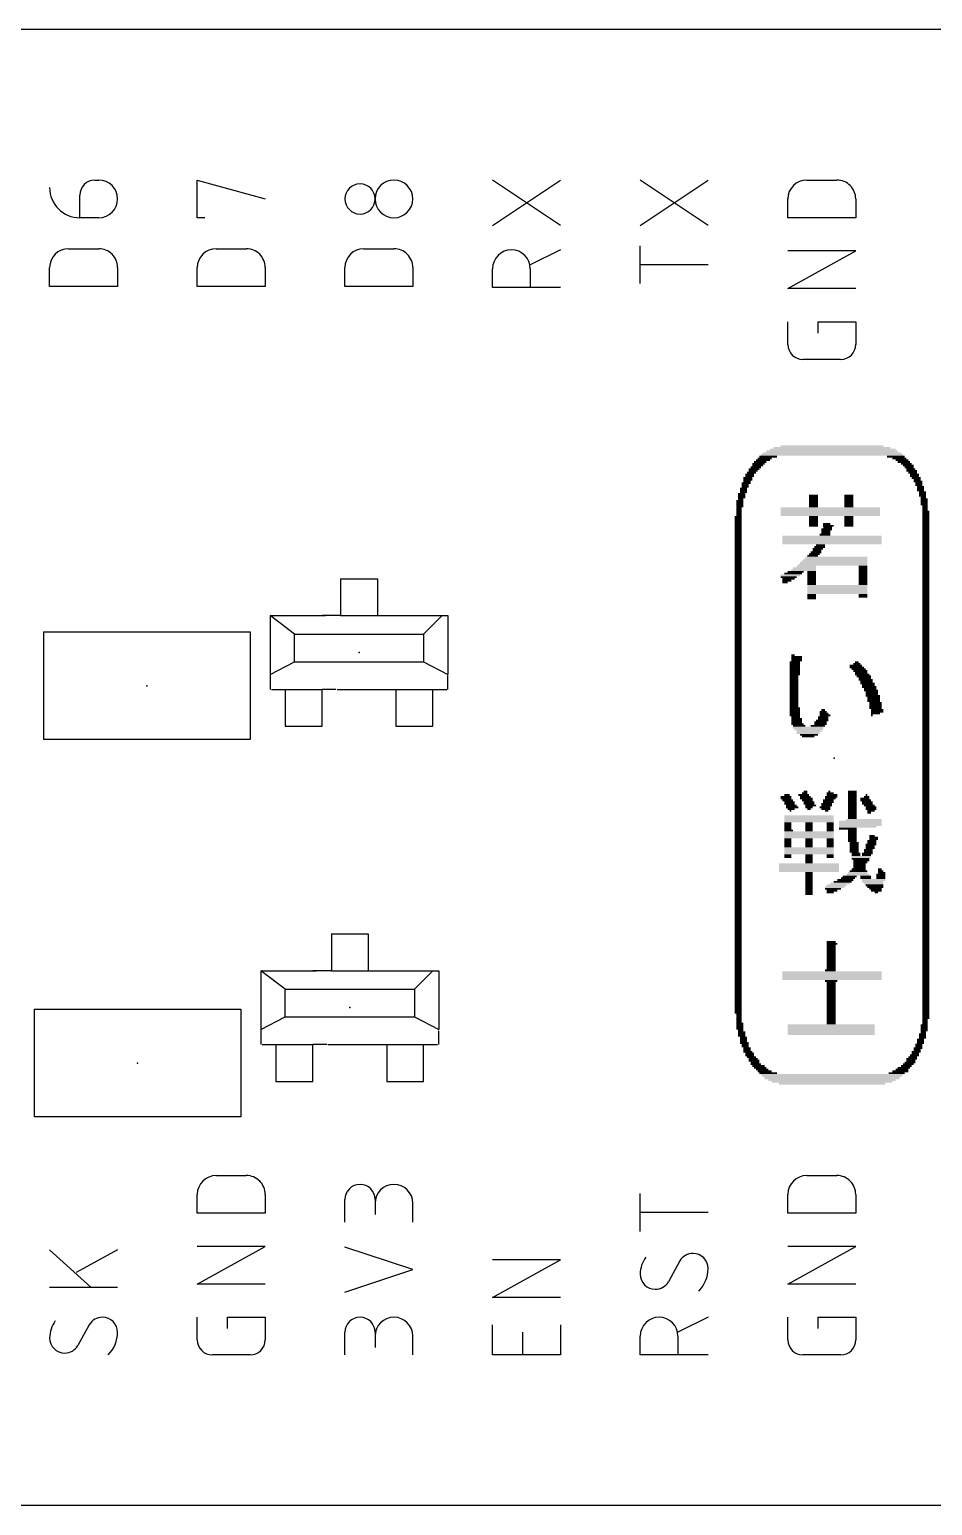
# Model space of a CAD drawing. Extents: x -8.3 to 60.9, y -11.6 to 73.3.
# Drawn here: x 21.87 to 37.41, y 19.53 to 44.93 of the extents above; entities that cross this region are included whole.
import ezdxf

# ---------------------------------------------------------------- set-up
doc = ezdxf.new("R2010")
doc.units = 0
for name, color, linetype in [('21', 253, 'CONTINUOUS'), ('23', 7, 'CONTINUOUS'), ('51', 253, 'CONTINUOUS')]:
    doc.layers.add(name, color=color, linetype=linetype)

# ---------------------------------------------------------------- blocks, each defined once
blk = doc.blocks.new('RECT')
blk.add_solid([(-0.5, -0.5), (0.5, -0.5), (-0.5, 0.5), (0.5, 0.5)])

msp = doc.modelspace()

# ---------------------------------------------------------------- linework, layer by layer
at = {"layer": '21'}
for p, q in [((44.5, 44.9263), (-3.7, 44.9263)), ((22.9997, 42.3355), (23.0646, 42.3355)), ((24.7608, 41.6863), (24.7608, 42.3355)), ((24.7608, 42.3355), (25.9292, 42.0109)), ((31.0092, 41.5565), (29.8408, 42.3355)), ((29.8408, 41.5565), (31.0092, 42.3355)), ((33.5492, 41.5565), (32.3808, 42.3355)), ((32.3808, 41.5565), (33.5492, 42.3355)), ((35.2454, 42.3355), (35.7646, 42.3355)), ((22.7401, 41.6863), (22.7401, 42.0758)), ((34.9208, 41.6863), (34.9208, 42.0109)), ((36.0892, 42.0109), (36.0892, 41.6863)), ((23.0646, 41.6863), (22.7401, 41.6863)), ((24.8906, 41.6863), (24.7608, 41.6863)), ((36.0892, 41.6863), (34.9208, 41.6863)), ((22.5454, 41.1544), (23.0646, 41.1544)), ((25.0854, 41.1544), (25.6046, 41.1544)), ((27.6254, 41.1544), (28.1446, 41.1544)), ((32.3808, 40.5546), (32.3808, 41.2037)), ((31.0092, 41.1349), (30.4899, 40.8753)), ((34.9208, 40.4671), (36.0892, 41.1163)), ((36.0892, 41.1163), (34.9208, 41.1163)), ((22.2208, 40.5052), (22.2208, 40.8298)), ((23.3892, 40.8298), (23.3892, 40.5052)), ((24.7608, 40.5052), (24.7608, 40.8298)), ((25.9292, 40.8298), (25.9292, 40.5052)), ((27.3008, 40.5052), (27.3008, 40.8298)), ((28.4692, 40.8298), (28.4692, 40.5052)), ((29.8408, 40.4858), (29.8408, 40.8103)), ((30.4899, 40.8103), (30.4899, 40.4858)), ((33.5492, 40.8792), (32.3808, 40.8792)), ((23.3892, 40.5052), (22.2208, 40.5052)), ((25.9292, 40.5052), (24.7608, 40.5052)), ((28.4692, 40.5052), (27.3008, 40.5052)), ((31.0092, 40.4858), (29.8408, 40.4858)), ((36.0892, 40.4671), (34.9208, 40.4671)), ((34.9208, 39.5076), (34.9208, 39.8971)), ((35.4401, 39.7023), (35.4401, 39.8971)), ((35.4401, 39.8971), (36.0892, 39.8971)), ((36.0892, 39.8971), (36.0892, 39.5076)), ((35.8296, 39.2479), (35.1804, 39.2479)), ((26.4325, 34.5225), (26.015, 34.84)), ((26.015, 34.84), (26.9675, 34.84)), ((26.015, 34.84), (26.015, 33.57)), ((28.1201, 34.84), (28.9725, 34.84)), ((28.6551, 34.5226), (28.9725, 34.84)), ((28.9725, 34.84), (29.0725, 34.8401)), ((29.0725, 34.8401), (29.0725, 33.8288)), ((22.1145, 34.5596), (25.6705, 34.5596)), ((22.1145, 34.5596), (22.1145, 32.7054)), ((25.6705, 34.5596), (25.6705, 32.7054)), ((26.4325, 34.0463), (26.4325, 34.5225)), ((26.4325, 34.5225), (28.0201, 34.5225)), ((28.0201, 34.5225), (28.6551, 34.5226)), ((28.6551, 34.5226), (28.6551, 34.0462)), ((26.0151, 33.8288), (26.4325, 34.0463)), ((26.4325, 34.0463), (28.6552, 34.0463)), ((28.6552, 34.0463), (29.0725, 33.8288)), ((29.0725, 33.57), (29.0725, 33.8081)), ((27.1676, 33.57), (27.92, 33.57)), ((25.6705, 32.7054), (22.1145, 32.7054)), ((26.2737, 28.4113), (25.8562, 28.7288)), ((25.8562, 28.7288), (26.8087, 28.7288)), ((25.8562, 28.7288), (25.8562, 27.4588)), ((27.9613, 28.7288), (28.8137, 28.7288)), ((28.4963, 28.4114), (28.8137, 28.7288)), ((28.8137, 28.7288), (28.9138, 28.7289)), ((28.9138, 28.7289), (28.9138, 27.7176)), ((26.2737, 27.9351), (26.2737, 28.4113)), ((26.2737, 28.4113), (27.8613, 28.4113)), ((27.8613, 28.4113), (28.4963, 28.4114)), ((28.4963, 28.4114), (28.4963, 27.935)), ((21.9558, 28.0671), (25.5118, 28.0671)), ((21.9558, 28.0671), (21.9558, 26.2129)), ((25.5118, 28.0671), (25.5118, 26.2129)), ((25.8563, 27.7176), (26.2737, 27.9351)), ((26.2737, 27.9351), (28.4964, 27.9351)), ((28.4964, 27.9351), (28.9138, 27.7176)), ((28.9138, 27.4588), (28.9138, 27.6968)), ((27.0088, 27.4588), (27.7612, 27.4588)), ((25.5118, 26.2129), (21.9558, 26.2129)), ((25.0854, 25.2046), (25.6046, 25.2046)), ((35.2454, 25.2046), (35.7646, 25.2046)), ((32.3808, 24.2433), (32.3808, 24.8924)), ((24.7608, 24.5554), (24.7608, 24.88)), ((25.9292, 24.88), (25.9292, 24.5554)), ((27.3008, 24.403), (27.3008, 24.7925)), ((27.8201, 24.7925), (27.8201, 24.5329)), ((28.4692, 24.403), (28.4692, 24.7276)), ((34.9208, 24.5554), (34.9208, 24.88)), ((36.0892, 24.88), (36.0892, 24.5554)), ((25.9292, 24.5554), (24.7608, 24.5554)), ((33.5492, 24.5678), (32.3808, 24.5678)), ((36.0892, 24.5554), (34.9208, 24.5554)), ((22.2208, 23.9261), (22.9348, 23.277)), ((23.3892, 23.9261), (22.6752, 23.5366)), ((24.7608, 23.3362), (25.9292, 23.9854)), ((25.9292, 23.9854), (24.7608, 23.9854)), ((28.4692, 23.5846), (27.3008, 23.9741)), ((34.9208, 23.3362), (36.0892, 23.9854)), ((36.0892, 23.9854), (34.9208, 23.9854)), ((29.8408, 23.1054), (31.0092, 23.7545)), ((31.0092, 23.7545), (29.8408, 23.7545)), ((33.0624, 23.7339), (32.8676, 23.3769)), ((27.3008, 23.1951), (28.4692, 23.5846)), ((23.3892, 23.277), (22.2208, 23.277)), ((25.9292, 23.3362), (24.7608, 23.3362)), ((36.0892, 23.3362), (34.9208, 23.3362)), ((31.0092, 23.1054), (29.8408, 23.1054)), ((22.9024, 22.6363), (22.7076, 22.2793)), ((24.7608, 22.3767), (24.7608, 22.7662)), ((25.2801, 22.5714), (25.2801, 22.7662)), ((25.2801, 22.7662), (25.9292, 22.7662)), ((25.9292, 22.7662), (25.9292, 22.3767)), ((29.8408, 22.1171), (29.8408, 22.6363)), ((31.0092, 22.6363), (31.0092, 22.1171)), ((33.5492, 22.7662), (33.0299, 22.5065)), ((34.9208, 22.3767), (34.9208, 22.7662)), ((35.4401, 22.5714), (35.4401, 22.7662)), ((35.4401, 22.7662), (36.0892, 22.7662)), ((36.0892, 22.7662), (36.0892, 22.3767)), ((27.3008, 22.1171), (27.3008, 22.5065)), ((27.8201, 22.5065), (27.8201, 22.2469)), ((28.4692, 22.1171), (28.4692, 22.4416)), ((30.3601, 22.1171), (30.3601, 22.5065)), ((32.3808, 22.1171), (32.3808, 22.4416)), ((33.0299, 22.4416), (33.0299, 22.1171)), ((25.6696, 22.1171), (25.0204, 22.1171)), ((31.0092, 22.1171), (29.8408, 22.1171)), ((33.5492, 22.1171), (32.3808, 22.1171)), ((35.8296, 22.1171), (35.1804, 22.1171)), ((44.8, 19.5263), (-4, 19.5263))]:
    msp.add_line(p, q, dxfattribs=at)
for centre, radius, start, end in [((22.7401, 42.2056), 0.5193, 180.0007, 270), ((22.9997, 42.0758), 0.2596, 90, 180), ((23.0646, 42.0109), 0.3246, 270, 90), ((27.5604, 42.0109), 0.2596, 90, 270), ((27.5604, 42.0109), 0.2596, 270, 90), ((28.1446, 42.0109), 0.3246, 90, 270), ((28.1446, 42.0109), 0.3246, 270, 90), ((35.2454, 42.0109), 0.3246, 90, 180), ((35.7646, 42.0109), 0.3246, 359.9994, 90), ((22.5454, 40.8298), 0.3246, 90, 180), ((23.0646, 40.8298), 0.3246, 359.9994, 90), ((25.0854, 40.8298), 0.3246, 90, 180), ((25.6046, 40.8298), 0.3246, 359.9994, 90), ((27.6254, 40.8298), 0.3246, 90, 180), ((28.1446, 40.8298), 0.3246, 359.9994, 90), ((30.1654, 40.8103), 0.3246, 0, 180), ((35.1804, 39.5076), 0.2596, 180.0014, 270), ((35.8296, 39.5076), 0.2596, 270, 0), ((25.0854, 24.88), 0.3246, 90, 180), ((25.6046, 24.88), 0.3246, 359.9994, 90), ((35.2454, 24.88), 0.3246, 90, 180), ((35.7646, 24.88), 0.3246, 359.9994, 90), ((27.5604, 24.7925), 0.2596, 0, 180), ((28.1446, 24.7276), 0.3246, 0, 180), ((32.8676, 23.5067), 0.4868, 143.1294, 180), ((33.2896, 23.6), 0.2637, 90.0001, 149.4899), ((33.2896, 23.6041), 0.2596, 0, 90), ((32.6404, 23.5067), 0.2596, 180, 270), ((32.6404, 23.5107), 0.2637, 269.9998, 329.4902), ((33.0007, 23.6041), 0.5485, 314.761, 359.9999), ((22.7076, 22.4092), 0.4868, 143.1294, 180), ((23.1296, 22.5025), 0.2637, 90.0001, 149.4899), ((23.1296, 22.5065), 0.2596, 0, 90), ((27.5604, 22.5065), 0.2596, 0, 180), ((28.1446, 22.4416), 0.3246, 0, 180), ((32.7054, 22.4416), 0.3246, 0, 180), ((22.4804, 22.4092), 0.2596, 180, 270), ((22.8407, 22.5065), 0.5485, 314.761, 359.9999), ((25.0204, 22.3767), 0.2596, 180.0014, 270), ((25.6696, 22.3767), 0.2596, 270, 0), ((35.1804, 22.3767), 0.2596, 180.0014, 270), ((35.8296, 22.3767), 0.2596, 270, 0), ((22.4804, 22.4132), 0.2637, 269.9998, 329.4902)]:
    msp.add_arc(centre, radius, start, end, dxfattribs=at)
at = {"layer": '23'}
for p in [(27.5438, 34.205), (23.8925, 33.6325), (35.7188, 32.385), (27.385, 28.0938), (23.7338, 27.14)]:
    msp.add_point(p, dxfattribs=at)
at = {"layer": '51'}
for p, q in [((27.2263, 35.475), (27.2263, 34.84)), ((27.2263, 35.475), (27.8613, 35.475)), ((27.8613, 35.475), (27.8613, 34.84)), ((27.2263, 34.84), (26.9088, 34.84)), ((27.2263, 34.84), (27.8613, 34.84)), ((27.8613, 34.84), (28.1788, 34.84)), ((26.0356, 33.57), (26.2737, 33.57)), ((26.2737, 33.57), (26.2737, 32.935)), ((26.2737, 33.57), (26.9088, 33.57)), ((26.9088, 32.935), (26.9088, 33.57)), ((27.1469, 33.57), (26.9088, 33.57)), ((27.8613, 33.57), (28.1788, 33.57)), ((28.1788, 33.57), (28.1788, 32.935)), ((28.1788, 33.57), (28.8138, 33.57)), ((28.8138, 32.935), (28.8138, 33.57)), ((28.8138, 33.57), (29.0519, 33.57)), ((26.2737, 32.935), (26.9088, 32.935)), ((28.1788, 32.935), (28.8138, 32.935)), ((27.0675, 29.3638), (27.0675, 28.7288)), ((27.0675, 29.3638), (27.7025, 29.3638)), ((27.7025, 29.3638), (27.7025, 28.7288)), ((27.0675, 28.7288), (26.75, 28.7288)), ((27.0675, 28.7288), (27.7025, 28.7288)), ((27.7025, 28.7288), (28.02, 28.7288)), ((25.8769, 27.4588), (26.115, 27.4588)), ((26.115, 27.4588), (26.115, 26.8238)), ((26.115, 27.4588), (26.75, 27.4588)), ((26.75, 26.8238), (26.75, 27.4588)), ((26.9881, 27.4588), (26.75, 27.4588)), ((27.7025, 27.4588), (28.02, 27.4588)), ((28.02, 27.4588), (28.02, 26.8238)), ((28.02, 27.4588), (28.655, 27.4588)), ((28.655, 26.8238), (28.655, 27.4588)), ((28.655, 27.4588), (28.8931, 27.4588)), ((26.115, 26.8238), (26.75, 26.8238)), ((28.02, 26.8238), (28.655, 26.8238))]:
    msp.add_line(p, q, dxfattribs=at)

# ---------------------------------------------------------------- block references
at = {"layer": '21', "yscale": 0.0305}
for p, xscale in [((35.681, 37.6054), 2.4384), ((35.681, 37.6359), 2.3774), ((35.681, 37.6664), 2.2555), ((35.6962, 37.6968), 2.1641), ((35.681, 37.7273), 2.0117), ((35.681, 37.7578), 1.7678), ((34.3398, 37.3616), 0.1829), ((34.3246, 37.3311), 0.1524), ((34.3703, 37.392), 0.1829), ((34.416, 37.453), 0.2134), ((34.4008, 37.4225), 0.1829), ((34.4465, 37.4835), 0.2134), ((34.4922, 37.514), 0.2438), ((34.5227, 37.5444), 0.2438), ((34.5837, 37.5749), 0.3048), ((36.7782, 37.5749), 0.3048), ((36.8392, 37.5444), 0.2438), ((36.8849, 37.514), 0.2134), ((36.9154, 37.4835), 0.2134), ((36.9611, 37.453), 0.1829), ((36.9916, 37.4225), 0.1829), ((37.0068, 37.392), 0.1524), ((37.0373, 37.3616), 0.1524), ((37.0526, 37.3311), 0.1829), ((34.1874, 37.0872), 0.1219), ((34.2027, 37.1177), 0.1524), ((34.2332, 37.2092), 0.1524), ((34.2332, 37.1787), 0.1524), ((34.2179, 37.1482), 0.1219), ((34.2636, 37.2701), 0.1524), ((34.2636, 37.2396), 0.1524), ((34.2941, 37.3006), 0.1524), ((37.0678, 37.3006), 0.1524), ((37.0983, 37.2701), 0.1524), ((37.0983, 37.2396), 0.1524), ((37.1288, 37.2092), 0.1524), ((37.1592, 37.1482), 0.1524), ((37.144, 37.1787), 0.1219), ((37.1745, 37.1177), 0.1219), ((37.1745, 37.0872), 0.1219), ((34.1112, 36.8434), 0.0914), ((34.1265, 36.9348), 0.1219), ((34.1265, 36.9044), 0.1219), ((34.1265, 36.8739), 0.1219), ((34.157, 37.0263), 0.1219), ((34.157, 36.9958), 0.1219), ((34.157, 36.9653), 0.1219), ((34.1874, 37.0568), 0.1219), ((35.3609, 36.9044), 0.1524), ((35.3609, 36.8739), 0.1524), ((35.3609, 36.8434), 0.1524), ((35.9705, 36.9044), 0.1524), ((35.9705, 36.8739), 0.1524), ((35.9705, 36.8434), 0.1524), ((37.205, 37.0568), 0.1219), ((37.205, 37.0263), 0.1219), ((37.205, 36.9958), 0.1219), ((37.2354, 36.9653), 0.1219), ((37.2354, 36.9348), 0.1219), ((37.2354, 36.9044), 0.1219), ((37.2507, 36.8739), 0.0914), ((37.2659, 36.8434), 0.1219), ((34.096, 36.8129), 0.1219), ((34.096, 36.7824), 0.1219), ((34.096, 36.752), 0.1219), ((34.096, 36.7215), 0.1219), ((34.0808, 36.691), 0.0914), ((34.0808, 36.6605), 0.0914), ((34.0808, 36.63), 0.0914), ((34.0808, 36.5996), 0.0914), ((34.0808, 36.5691), 0.0914), ((35.6505, 36.691), 1.7069), ((35.6505, 36.6605), 1.7069), ((35.6505, 36.63), 1.7069), ((35.6505, 36.5996), 1.7069), ((35.6505, 36.5691), 1.7069), ((35.3609, 36.8129), 0.1524), ((35.3609, 36.7824), 0.1524), ((35.3609, 36.752), 0.1524), ((35.3609, 36.7215), 0.1524), ((35.9705, 36.8129), 0.1524), ((35.9705, 36.7824), 0.1524), ((35.9705, 36.752), 0.1524), ((35.9705, 36.7215), 0.1524), ((37.2659, 36.8129), 0.1219), ((37.2659, 36.7824), 0.1219), ((37.2659, 36.752), 0.1219), ((37.2812, 36.7215), 0.0914), ((37.2812, 36.691), 0.0914), ((37.2812, 36.6605), 0.0914), ((37.2964, 36.63), 0.1219), ((37.2964, 36.5996), 0.1219), ((37.2964, 36.5691), 0.1219), ((34.0655, 36.5386), 0.1219), ((34.0655, 36.5081), 0.1219), ((34.0655, 36.4776), 0.1219), ((34.0655, 36.4472), 0.1219), ((34.0655, 36.4167), 0.1219), ((34.0655, 36.3862), 0.1219), ((34.0655, 36.3557), 0.1219), ((34.0655, 36.3252), 0.1219), ((35.3609, 36.5386), 0.1524), ((35.3609, 36.5081), 0.1524), ((35.3609, 36.4776), 0.1524), ((35.3609, 36.4472), 0.1524), ((35.3609, 36.4167), 0.1524), ((35.3609, 36.3862), 0.1524), ((35.5895, 36.3252), 0.1829), ((35.62, 36.3862), 0.1829), ((35.5895, 36.4167), 0.1219), ((35.6048, 36.3557), 0.1524), ((35.9705, 36.5386), 0.1524), ((35.9705, 36.5081), 0.1524), ((35.9705, 36.4776), 0.1524), ((35.9705, 36.4472), 0.1524), ((35.9705, 36.4167), 0.1524), ((35.9705, 36.3862), 0.1524), ((37.2964, 36.5386), 0.1219), ((37.2964, 36.5081), 0.1219), ((37.2964, 36.4776), 0.1219), ((37.2964, 36.4472), 0.1219), ((37.2964, 36.4167), 0.1219), ((37.2964, 36.3862), 0.1219), ((37.2964, 36.3557), 0.1219), ((37.2964, 36.3252), 0.1219), ((34.0655, 36.2948), 0.1219), ((34.0655, 36.2643), 0.1219), ((34.0655, 36.2338), 0.1219), ((34.0655, 36.2033), 0.1219), ((34.0655, 36.1728), 0.1219), ((34.0655, 36.1424), 0.1219), ((34.0655, 36.1119), 0.1219), ((34.0655, 36.0814), 0.1219), ((35.681, 36.2033), 1.7069), ((35.681, 36.1728), 1.7069), ((35.681, 36.1424), 1.7069), ((35.681, 36.1119), 1.7069), ((35.681, 36.0814), 1.7069), ((35.559, 36.2338), 0.1829), ((35.5743, 36.2948), 0.1524), ((35.5743, 36.2643), 0.1524), ((37.2964, 36.2948), 0.1219), ((37.2964, 36.2643), 0.1219), ((37.2964, 36.2338), 0.1219), ((37.2964, 36.2033), 0.1219), ((37.2964, 36.1728), 0.1219), ((37.2964, 36.1424), 0.1219), ((37.2964, 36.1119), 0.1219), ((37.2964, 36.0814), 0.1219), ((34.0655, 36.0509), 0.1219), ((34.0655, 36.0204), 0.1219), ((34.0655, 35.99), 0.1219), ((34.0655, 35.9595), 0.1219), ((34.0655, 35.929), 0.1219), ((34.0655, 35.8985), 0.1219), ((34.0655, 35.868), 0.1219), ((34.0655, 35.8376), 0.1219), ((34.0655, 35.8071), 0.1219), ((35.7419, 35.8071), 1.0973), ((35.7572, 35.8376), 1.0668), ((35.3457, 35.868), 0.1829), ((35.3762, 35.8985), 0.1829), ((35.4066, 35.929), 0.1829), ((35.4371, 35.99), 0.1829), ((35.4219, 35.9595), 0.1524), ((35.4676, 36.0204), 0.1829), ((35.4828, 36.0509), 0.1524), ((37.2964, 36.0509), 0.1219), ((37.2964, 36.0204), 0.1219), ((37.2964, 35.99), 0.1219), ((37.2964, 35.9595), 0.1219), ((37.2964, 35.929), 0.1219), ((37.2964, 35.8985), 0.1219), ((37.2964, 35.868), 0.1219), ((37.2964, 35.8376), 0.1219), ((37.2964, 35.8071), 0.1219), ((34.0655, 35.7766), 0.1219), ((34.0655, 35.7461), 0.1219), ((34.0655, 35.7156), 0.1219), ((34.0655, 35.6852), 0.1219), ((34.0655, 35.6547), 0.1219), ((34.0655, 35.6242), 0.1219), ((34.0655, 35.5937), 0.1219), ((34.0655, 35.5632), 0.1219), ((35.0104, 35.5632), 0.3048), ((35.0561, 35.5937), 0.2743), ((35.1933, 35.6242), 0.4267), ((35.2085, 35.6547), 0.3962), ((35.239, 35.6852), 0.3353), ((35.6962, 35.7156), 1.1887), ((35.7114, 35.7461), 1.1582), ((35.7267, 35.7766), 1.1278), ((35.3304, 35.5937), 0.1524), ((35.3304, 35.5632), 0.1524), ((36.2144, 35.6852), 0.1524), ((36.2144, 35.6547), 0.1524), ((36.2144, 35.6242), 0.1524), ((36.2144, 35.5937), 0.1524), ((36.2144, 35.5632), 0.1524), ((37.2964, 35.7766), 0.1219), ((37.2964, 35.7461), 0.1219), ((37.2964, 35.7156), 0.1219), ((37.2964, 35.6852), 0.1219), ((37.2964, 35.6547), 0.1219), ((37.2964, 35.6242), 0.1219), ((37.2964, 35.5937), 0.1219), ((37.2964, 35.5632), 0.1219), ((34.0655, 35.5328), 0.1219), ((34.0655, 35.5023), 0.1219), ((34.0655, 35.4718), 0.1219), ((34.0655, 35.4413), 0.1219), ((34.0655, 35.4108), 0.1219), ((34.0655, 35.3804), 0.1219), ((34.0655, 35.3499), 0.1219), ((34.0655, 35.3194), 0.1219), ((34.9647, 35.5328), 0.3353), ((34.9342, 35.5023), 0.2743), ((34.9342, 35.4718), 0.2134), ((34.9037, 35.4413), 0.1524), ((34.8732, 35.4108), 0.0914), ((35.3304, 35.5328), 0.1524), ((35.3304, 35.5023), 0.1524), ((35.3304, 35.4718), 0.1524), ((35.3304, 35.4413), 0.1524), ((35.3304, 35.4108), 0.1524), ((35.3304, 35.3804), 0.1524), ((35.7724, 35.3499), 1.0363), ((35.7724, 35.3194), 1.0363), ((36.2144, 35.5328), 0.1524), ((36.2144, 35.5023), 0.1524), ((36.2144, 35.4718), 0.1524), ((36.2144, 35.4413), 0.1524), ((36.2144, 35.4108), 0.1524), ((36.2144, 35.3804), 0.1524), ((37.2964, 35.5328), 0.1219), ((37.2964, 35.5023), 0.1219), ((37.2964, 35.4718), 0.1219), ((37.2964, 35.4413), 0.1219), ((37.2964, 35.4108), 0.1219), ((37.2964, 35.3804), 0.1219), ((37.2964, 35.3499), 0.1219), ((37.2964, 35.3194), 0.1219), ((34.0655, 35.2889), 0.1219), ((34.0655, 35.2584), 0.1219), ((34.0655, 35.228), 0.1219), ((34.0655, 35.1975), 0.1219), ((34.0655, 35.167), 0.1219), ((34.0655, 35.1365), 0.1219), ((34.0655, 35.106), 0.1219), ((34.0655, 35.0756), 0.1219), ((34.0655, 35.0451), 0.1219), ((35.7724, 35.2889), 1.0363), ((35.7724, 35.2584), 1.0363), ((35.7724, 35.228), 1.0363), ((35.3304, 35.1975), 0.1524), ((35.3304, 35.167), 0.1524), ((35.3304, 35.1365), 0.1524), ((36.2144, 35.1975), 0.1524), ((36.2144, 35.167), 0.1524), ((37.2964, 35.2889), 0.1219), ((37.2964, 35.2584), 0.1219), ((37.2964, 35.228), 0.1219), ((37.2964, 35.1975), 0.1219), ((37.2964, 35.167), 0.1219), ((37.2964, 35.1365), 0.1219), ((37.2964, 35.106), 0.1219), ((37.2964, 35.0756), 0.1219), ((37.2964, 35.0451), 0.1219), ((34.0655, 35.0146), 0.1219), ((34.0655, 34.9841), 0.1219), ((34.0655, 34.9536), 0.1219), ((34.0655, 34.9232), 0.1219), ((34.0655, 34.8927), 0.1219), ((34.0655, 34.8622), 0.1219), ((34.0655, 34.8317), 0.1219), ((34.0655, 34.8012), 0.1219), ((37.2964, 35.0146), 0.1219), ((37.2964, 34.9841), 0.1219), ((37.2964, 34.9536), 0.1219), ((37.2964, 34.9232), 0.1219), ((37.2964, 34.8927), 0.1219), ((37.2964, 34.8622), 0.1219), ((37.2964, 34.8317), 0.1219), ((37.2964, 34.8012), 0.1219), ((34.0655, 34.7708), 0.1219), ((34.0655, 34.7403), 0.1219), ((34.0655, 34.7098), 0.1219), ((34.0655, 34.6793), 0.1219), ((34.0655, 34.6488), 0.1219), ((34.0655, 34.6184), 0.1219), ((34.0655, 34.5879), 0.1219), ((34.0655, 34.5574), 0.1219), ((37.2964, 34.7708), 0.1219), ((37.2964, 34.7403), 0.1219), ((37.2964, 34.7098), 0.1219), ((37.2964, 34.6793), 0.1219), ((37.2964, 34.6488), 0.1219), ((37.2964, 34.6184), 0.1219), ((37.2964, 34.5879), 0.1219), ((37.2964, 34.5574), 0.1219), ((34.0655, 34.5269), 0.1219), ((34.0655, 34.4964), 0.1219), ((34.0655, 34.466), 0.1219), ((34.0655, 34.4355), 0.1219), ((34.0655, 34.405), 0.1219), ((34.0655, 34.3745), 0.1219), ((34.0655, 34.344), 0.1219), ((34.0655, 34.3136), 0.1219), ((34.0655, 34.2831), 0.1219), ((37.2964, 34.5269), 0.1219), ((37.2964, 34.4964), 0.1219), ((37.2964, 34.466), 0.1219), ((37.2964, 34.4355), 0.1219), ((37.2964, 34.405), 0.1219), ((37.2964, 34.3745), 0.1219), ((37.2964, 34.344), 0.1219), ((37.2964, 34.3136), 0.1219), ((37.2964, 34.2831), 0.1219), ((34.0655, 34.2526), 0.1219), ((34.0655, 34.2221), 0.1219), ((34.0655, 34.1916), 0.1219), ((34.0655, 34.1612), 0.1219), ((34.0655, 34.1307), 0.1219), ((34.0655, 34.1002), 0.1219), ((34.0655, 34.0697), 0.1219), ((34.0655, 34.0392), 0.1219), ((35.0409, 34.0392), 0.1829), ((35.0104, 34.1612), 0.061), ((35.0714, 34.1307), 0.1829), ((35.0714, 34.1002), 0.1829), ((35.0714, 34.0697), 0.1829), ((36.1077, 34.0392), 0.061), ((37.2964, 34.2526), 0.1219), ((37.2964, 34.2221), 0.1219), ((37.2964, 34.1916), 0.1219), ((37.2964, 34.1612), 0.1219), ((37.2964, 34.1307), 0.1219), ((37.2964, 34.1002), 0.1219), ((37.2964, 34.0697), 0.1219), ((37.2964, 34.0392), 0.1219), ((34.0655, 34.0088), 0.1219), ((34.0655, 33.9783), 0.1219), ((34.0655, 33.9478), 0.1219), ((34.0655, 33.9173), 0.1219), ((34.0655, 33.8868), 0.1219), ((34.0655, 33.8564), 0.1219), ((34.0655, 33.8259), 0.1219), ((34.0655, 33.7954), 0.1219), ((35.0409, 34.0088), 0.1829), ((35.0409, 33.9783), 0.1829), ((35.0409, 33.9478), 0.1829), ((35.0409, 33.9173), 0.1829), ((35.0409, 33.8868), 0.1829), ((35.0409, 33.8564), 0.1829), ((35.0409, 33.8259), 0.1829), ((35.0256, 33.7954), 0.1524), ((36.0924, 33.9783), 0.2134), ((36.1077, 33.9478), 0.2438), ((36.1382, 33.9173), 0.2438), ((36.1686, 33.8868), 0.2438), ((36.1077, 34.0088), 0.1219), ((36.1839, 33.8564), 0.2134), ((36.1991, 33.8259), 0.2438), ((36.2296, 33.7954), 0.2438), ((37.2964, 34.0088), 0.1219), ((37.2964, 33.9783), 0.1219), ((37.2964, 33.9478), 0.1219), ((37.2964, 33.9173), 0.1219), ((37.2964, 33.8868), 0.1219), ((37.2964, 33.8564), 0.1219), ((37.2964, 33.8259), 0.1219), ((37.2964, 33.7954), 0.1219), ((34.0655, 33.7649), 0.1219), ((34.0655, 33.7344), 0.1219), ((34.0655, 33.704), 0.1219), ((34.0655, 33.6735), 0.1219), ((34.0655, 33.643), 0.1219), ((34.0655, 33.6125), 0.1219), ((34.0655, 33.582), 0.1219), ((34.0655, 33.5516), 0.1219), ((34.0655, 33.5211), 0.1219), ((35.0256, 33.7649), 0.1524), ((35.0256, 33.7344), 0.1524), ((35.0256, 33.704), 0.1524), ((35.0256, 33.6735), 0.1524), ((35.0256, 33.643), 0.1524), ((35.0256, 33.6125), 0.1524), ((35.0256, 33.582), 0.1524), ((35.0256, 33.5516), 0.1524), ((35.0256, 33.5211), 0.1524), ((36.2448, 33.7649), 0.2134), ((36.2601, 33.7344), 0.2438), ((36.2753, 33.704), 0.2134), ((36.2906, 33.6735), 0.2438), ((36.3058, 33.643), 0.2134), ((36.321, 33.6125), 0.2438), ((36.3363, 33.582), 0.2134), ((36.3515, 33.5516), 0.2438), ((36.3668, 33.5211), 0.2134), ((37.2964, 33.7649), 0.1219), ((37.2964, 33.7344), 0.1219), ((37.2964, 33.704), 0.1219), ((37.2964, 33.6735), 0.1219), ((37.2964, 33.643), 0.1219), ((37.2964, 33.6125), 0.1219), ((37.2964, 33.582), 0.1219), ((37.2964, 33.5516), 0.1219), ((37.2964, 33.5211), 0.1219), ((34.0655, 33.4906), 0.1219), ((34.0655, 33.4601), 0.1219), ((34.0655, 33.4296), 0.1219), ((34.0655, 33.3992), 0.1219), ((34.0655, 33.3687), 0.1219), ((34.0655, 33.3382), 0.1219), ((34.0655, 33.3077), 0.1219), ((34.0655, 33.2772), 0.1219), ((35.0256, 33.4906), 0.1524), ((35.0256, 33.4601), 0.1524), ((35.0256, 33.4296), 0.1524), ((35.0256, 33.3992), 0.1524), ((35.0256, 33.3687), 0.1524), ((35.0256, 33.3382), 0.1524), ((35.0256, 33.3077), 0.1524), ((35.0256, 33.2772), 0.1524), ((36.3668, 33.4906), 0.2134), ((36.382, 33.4601), 0.2438), ((36.3972, 33.4296), 0.2134), ((36.3972, 33.3992), 0.2134), ((36.3972, 33.3687), 0.2134), ((36.4277, 33.3382), 0.2134), ((36.4277, 33.3077), 0.2134), ((36.4277, 33.2772), 0.2134), ((37.2964, 33.4906), 0.1219), ((37.2964, 33.4601), 0.1219), ((37.2964, 33.4296), 0.1219), ((37.2964, 33.3992), 0.1219), ((37.2964, 33.3687), 0.1219), ((37.2964, 33.3382), 0.1219), ((37.2964, 33.3077), 0.1219), ((37.2964, 33.2772), 0.1219), ((34.0655, 33.2468), 0.1219), ((34.0655, 33.2163), 0.1219), ((34.0655, 33.1858), 0.1219), ((34.0655, 33.1553), 0.1219), ((34.0655, 33.1248), 0.1219), ((34.0655, 33.0944), 0.1219), ((34.0655, 33.0639), 0.1219), ((34.0655, 33.0334), 0.1219), ((35.0409, 33.2468), 0.1829), ((35.0409, 33.2163), 0.1829), ((35.0409, 33.1858), 0.1829), ((35.0409, 33.1553), 0.1829), ((35.0409, 33.1248), 0.1829), ((35.0561, 33.0944), 0.1524), ((35.0714, 33.0639), 0.1829), ((35.0714, 33.0334), 0.1829), ((35.5133, 33.0334), 0.2134), ((35.5286, 33.0944), 0.1829), ((35.5286, 33.0639), 0.1829), ((35.559, 33.1248), 0.1829), ((35.5286, 33.1858), 0.1219), ((35.5438, 33.1553), 0.1524), ((35.5286, 33.2163), 0.061), ((36.4277, 33.2468), 0.2134), ((36.4582, 33.2163), 0.2134), ((36.4582, 33.1858), 0.2134), ((36.4277, 33.1553), 0.1524), ((36.3668, 33.1248), 0.0305), ((37.2964, 33.2468), 0.1219), ((37.2964, 33.2163), 0.1219), ((37.2964, 33.1858), 0.1219), ((37.2964, 33.1553), 0.1219), ((37.2964, 33.1248), 0.1219), ((37.2964, 33.0944), 0.1219), ((37.2964, 33.0639), 0.1219), ((37.2964, 33.0334), 0.1219), ((34.0655, 33.0029), 0.1219), ((34.0655, 32.9724), 0.1219), ((34.0655, 32.942), 0.1219), ((34.0655, 32.9115), 0.1219), ((34.0655, 32.881), 0.1219), ((34.0655, 32.8505), 0.1219), ((34.0655, 32.82), 0.1219), ((34.0655, 32.7896), 0.1219), ((34.0655, 32.7591), 0.1219), ((35.0714, 33.0029), 0.1829), ((35.0866, 32.9724), 0.2134), ((35.1171, 32.942), 0.2134), ((35.2695, 32.9115), 0.5182), ((35.2847, 32.881), 0.4877), ((35.2847, 32.8505), 0.4267), ((35.2695, 32.82), 0.3962), ((35.2847, 32.7896), 0.3048), ((35.2695, 32.7591), 0.2134), ((35.4371, 32.942), 0.2438), ((35.4828, 33.0029), 0.2134), ((35.4828, 32.9724), 0.2134), ((37.2964, 33.0029), 0.1219), ((37.2964, 32.9724), 0.1219), ((37.2964, 32.942), 0.1219), ((37.2964, 32.9115), 0.1219), ((37.2964, 32.881), 0.1219), ((37.2964, 32.8505), 0.1219), ((37.2964, 32.82), 0.1219), ((37.2964, 32.7896), 0.1219), ((37.2964, 32.7591), 0.1219), ((34.0655, 32.7286), 0.1219), ((34.0655, 32.6981), 0.1219), ((34.0655, 32.6676), 0.1219), ((34.0655, 32.6372), 0.1219), ((34.0655, 32.6067), 0.1219), ((34.0655, 32.5762), 0.1219), ((34.0655, 32.5457), 0.1219), ((34.0655, 32.5152), 0.1219), ((37.2964, 32.7286), 0.1219), ((37.2964, 32.6981), 0.1219), ((37.2964, 32.6676), 0.1219), ((37.2964, 32.6372), 0.1219), ((37.2964, 32.6067), 0.1219), ((37.2964, 32.5762), 0.1219), ((37.2964, 32.5457), 0.1219), ((37.2964, 32.5152), 0.1219), ((34.0655, 32.4848), 0.1219), ((34.0655, 32.4543), 0.1219), ((34.0655, 32.4238), 0.1219), ((34.0655, 32.3933), 0.1219), ((34.0655, 32.3628), 0.1219), ((34.0655, 32.3324), 0.1219), ((34.0655, 32.3019), 0.1219), ((34.0655, 32.2714), 0.1219), ((37.2964, 32.4848), 0.1219), ((37.2964, 32.4543), 0.1219), ((37.2964, 32.4238), 0.1219), ((37.2964, 32.3933), 0.1219), ((37.2964, 32.3628), 0.1219), ((37.2964, 32.3324), 0.1219), ((37.2964, 32.3019), 0.1219), ((37.2964, 32.2714), 0.1219), ((34.0655, 32.2409), 0.1219), ((34.0655, 32.2104), 0.1219), ((34.0655, 32.18), 0.1219), ((34.0655, 32.1495), 0.1219), ((34.0655, 32.119), 0.1219), ((34.0655, 32.0885), 0.1219), ((34.0655, 32.058), 0.1219), ((34.0655, 32.0276), 0.1219), ((34.0655, 31.9971), 0.1219), ((37.2964, 32.2409), 0.1219), ((37.2964, 32.2104), 0.1219), ((37.2964, 32.18), 0.1219), ((37.2964, 32.1495), 0.1219), ((37.2964, 32.119), 0.1219), ((37.2964, 32.0885), 0.1219), ((37.2964, 32.058), 0.1219), ((37.2964, 32.0276), 0.1219), ((37.2964, 31.9971), 0.1219), ((34.0655, 31.9666), 0.1219), ((34.0655, 31.9361), 0.1219), ((34.0655, 31.9056), 0.1219), ((34.0655, 31.8752), 0.1219), ((34.0655, 31.8447), 0.1219), ((34.0655, 31.8142), 0.1219), ((34.0655, 31.7837), 0.1219), ((34.0655, 31.7532), 0.1219), ((34.9037, 31.7532), 0.0914), ((35.1933, 31.7532), 0.1829), ((35.2085, 31.7837), 0.0914), ((35.2238, 31.8142), 0.061), ((35.681, 31.7532), 0.1829), ((35.6505, 31.7837), 0.1219), ((35.6352, 31.8142), 0.0305), ((36.0315, 31.8142), 0.1524), ((36.0315, 31.7837), 0.1524), ((36.0315, 31.7532), 0.1524), ((36.2753, 31.7532), 0.0305), ((37.2964, 31.9666), 0.1219), ((37.2964, 31.9361), 0.1219), ((37.2964, 31.9056), 0.1219), ((37.2964, 31.8752), 0.1219), ((37.2964, 31.8447), 0.1219), ((37.2964, 31.8142), 0.1219), ((37.2964, 31.7837), 0.1219), ((37.2964, 31.7532), 0.1219), ((34.0655, 31.7228), 0.1219), ((34.0655, 31.6923), 0.1219), ((34.0655, 31.6618), 0.1219), ((34.0655, 31.6313), 0.1219), ((34.0655, 31.6008), 0.1219), ((34.0655, 31.5704), 0.1219), ((34.0655, 31.5399), 0.1219), ((34.0655, 31.5094), 0.1219), ((34.8885, 31.7228), 0.1829), ((34.8885, 31.6923), 0.1829), ((34.919, 31.6618), 0.1829), ((34.9494, 31.6313), 0.1829), ((34.9494, 31.6008), 0.1829), ((34.9799, 31.5704), 0.1829), ((34.9952, 31.5399), 0.2134), ((34.9799, 31.5094), 0.1219), ((35.2238, 31.7228), 0.1829), ((35.239, 31.6923), 0.2134), ((35.2542, 31.6618), 0.1829), ((35.2847, 31.6313), 0.1829), ((35.2847, 31.6008), 0.1829), ((35.3152, 31.5704), 0.1829), ((35.2847, 31.5399), 0.1219), ((35.2847, 31.5094), 0.061), ((35.559, 31.5399), 0.1829), ((35.5895, 31.6008), 0.1829), ((35.5895, 31.5704), 0.1829), ((35.5743, 31.5094), 0.1524), ((35.62, 31.6618), 0.1829), ((35.62, 31.6313), 0.1829), ((35.6657, 31.7228), 0.2134), ((35.6505, 31.6923), 0.1829), ((36.0315, 31.7228), 0.1524), ((36.0315, 31.6923), 0.1524), ((36.0315, 31.6618), 0.1524), ((36.0315, 31.6313), 0.1524), ((36.0315, 31.6008), 0.1524), ((36.0315, 31.5704), 0.1524), ((36.0315, 31.5399), 0.1524), ((36.0315, 31.5094), 0.1524), ((36.2448, 31.6923), 0.1524), ((36.2601, 31.6618), 0.1829), ((36.2906, 31.6313), 0.1829), ((36.2906, 31.6008), 0.1829), ((36.321, 31.5704), 0.1829), ((36.2753, 31.7228), 0.0914), ((36.3515, 31.5399), 0.1829), ((36.3515, 31.5094), 0.1829), ((37.2964, 31.7228), 0.1219), ((37.2964, 31.6923), 0.1219), ((37.2964, 31.6618), 0.1219), ((37.2964, 31.6313), 0.1219), ((37.2964, 31.6008), 0.1219), ((37.2964, 31.5704), 0.1219), ((37.2964, 31.5399), 0.1219), ((37.2964, 31.5094), 0.1219), ((34.0655, 31.4789), 0.1219), ((34.0655, 31.4484), 0.1219), ((34.0655, 31.418), 0.1219), ((34.0655, 31.3875), 0.1219), ((34.0655, 31.357), 0.1219), ((34.0655, 31.3265), 0.1219), ((34.0655, 31.296), 0.1219), ((34.0655, 31.2656), 0.1219), ((34.0655, 31.2351), 0.1219), ((35.2847, 31.3875), 0.8534), ((35.2847, 31.357), 0.8534), ((35.2847, 31.3265), 0.8534), ((35.2847, 31.296), 0.8534), ((34.919, 31.2656), 0.1219), ((34.919, 31.2351), 0.1219), ((34.9647, 31.4789), 0.0305), ((35.2847, 31.2656), 0.1219), ((35.2847, 31.2351), 0.1219), ((35.5895, 31.4789), 0.061), ((35.6505, 31.2656), 0.1219), ((35.6505, 31.2351), 0.1219), ((36.1686, 31.296), 0.7315), ((36.1686, 31.2656), 0.7315), ((36.1686, 31.2351), 0.7315), ((36.2296, 31.3265), 0.6096), ((36.0315, 31.4789), 0.1524), ((36.0315, 31.4484), 0.1524), ((36.0315, 31.418), 0.1524), ((36.0315, 31.3875), 0.1524), ((36.0315, 31.357), 0.1524), ((36.321, 31.4484), 0.061), ((36.3515, 31.4789), 0.1219), ((37.2964, 31.4789), 0.1219), ((37.2964, 31.4484), 0.1219), ((37.2964, 31.418), 0.1219), ((37.2964, 31.3875), 0.1219), ((37.2964, 31.357), 0.1219), ((37.2964, 31.3265), 0.1219), ((37.2964, 31.296), 0.1219), ((37.2964, 31.2656), 0.1219), ((37.2964, 31.2351), 0.1219), ((34.0655, 31.2046), 0.1219), ((34.0655, 31.1741), 0.1219), ((34.0655, 31.1436), 0.1219), ((34.0655, 31.1132), 0.1219), ((34.0655, 31.0827), 0.1219), ((34.0655, 31.0522), 0.1219), ((34.0655, 31.0217), 0.1219), ((34.0655, 30.9912), 0.1219), ((34.919, 31.2046), 0.1219), ((34.919, 31.1741), 0.1219), ((34.9342, 31.1436), 0.1524), ((35.2847, 31.1132), 0.8534), ((35.2847, 31.0827), 0.8534), ((35.2847, 31.0522), 0.8534), ((35.2847, 31.0217), 0.8534), ((34.919, 30.9912), 0.1219), ((35.2847, 31.2046), 0.1219), ((35.2847, 31.1741), 0.1219), ((35.2847, 31.1436), 0.1219), ((35.2847, 30.9912), 0.1219), ((35.6505, 31.2046), 0.1219), ((35.6505, 31.1741), 0.1219), ((35.6505, 31.1436), 0.1219), ((35.6505, 30.9912), 0.1219), ((36.1229, 31.2046), 0.6401), ((35.9553, 31.1741), 0.3048), ((36.0315, 31.1436), 0.1524), ((36.0315, 31.1132), 0.1524), ((36.0315, 31.0827), 0.1524), ((36.0315, 31.0522), 0.1524), ((36.0315, 31.0217), 0.1524), ((36.0315, 30.9912), 0.1524), ((36.3972, 31.0217), 0.1524), ((36.3972, 30.9912), 0.1524), ((36.3668, 31.0522), 0.0914), ((37.2964, 31.2046), 0.1219), ((37.2964, 31.1741), 0.1219), ((37.2964, 31.1436), 0.1219), ((37.2964, 31.1132), 0.1219), ((37.2964, 31.0827), 0.1219), ((37.2964, 31.0522), 0.1219), ((37.2964, 31.0217), 0.1219), ((37.2964, 30.9912), 0.1219), ((34.0655, 30.9608), 0.1219), ((34.0655, 30.9303), 0.1219), ((34.0655, 30.8998), 0.1219), ((34.0655, 30.8693), 0.1219), ((34.0655, 30.8388), 0.1219), ((34.0655, 30.8084), 0.1219), ((34.0655, 30.7779), 0.1219), ((34.0655, 30.7474), 0.1219), ((34.919, 30.9608), 0.1219), ((34.919, 30.9303), 0.1219), ((34.919, 30.8998), 0.1219), ((34.919, 30.8693), 0.1219), ((35.2847, 30.8388), 0.8534), ((35.2847, 30.8084), 0.8534), ((35.2847, 30.7779), 0.8534), ((35.2847, 30.7474), 0.8534), ((35.2847, 30.9608), 0.1219), ((35.2847, 30.9303), 0.1219), ((35.2847, 30.8998), 0.1219), ((35.2847, 30.8693), 0.1219), ((35.6505, 30.9608), 0.1219), ((35.6505, 30.9303), 0.1219), ((35.6505, 30.8998), 0.1219), ((35.6505, 30.8693), 0.1219), ((36.0315, 30.9608), 0.1524), ((36.062, 30.9303), 0.1524), ((36.062, 30.8998), 0.1524), ((36.062, 30.8693), 0.1524), ((36.062, 30.8388), 0.1524), ((36.062, 30.8084), 0.1524), ((36.062, 30.7779), 0.1524), ((36.0924, 30.7474), 0.1524), ((36.2906, 30.7474), 0.1829), ((36.3058, 30.8084), 0.1524), ((36.3058, 30.7779), 0.1524), ((36.3515, 30.8998), 0.1829), ((36.3363, 30.8693), 0.1524), ((36.3363, 30.8388), 0.1524), ((36.3668, 30.9608), 0.1524), ((36.3668, 30.9303), 0.1524), ((37.2964, 30.9608), 0.1219), ((37.2964, 30.9303), 0.1219), ((37.2964, 30.8998), 0.1219), ((37.2964, 30.8693), 0.1219), ((37.2964, 30.8388), 0.1219), ((37.2964, 30.8084), 0.1219), ((37.2964, 30.7779), 0.1219), ((37.2964, 30.7474), 0.1219), ((34.0655, 30.7169), 0.1219), ((34.0655, 30.6864), 0.1219), ((34.0655, 30.656), 0.1219), ((34.0655, 30.6255), 0.1219), ((34.0655, 30.595), 0.1219), ((34.0655, 30.5645), 0.1219), ((34.0655, 30.534), 0.1219), ((34.0655, 30.5036), 0.1219), ((34.0655, 30.4731), 0.1219), ((35.2847, 30.5645), 1.0363), ((35.2847, 30.534), 1.0363), ((35.2847, 30.5036), 1.0363), ((35.2847, 30.4731), 1.0363), ((34.919, 30.7169), 0.1219), ((34.919, 30.6864), 0.1219), ((35.2847, 30.7169), 0.1219), ((35.2847, 30.6864), 0.1219), ((35.2847, 30.656), 0.1219), ((35.2847, 30.6255), 0.1219), ((35.2847, 30.595), 0.1219), ((35.6505, 30.7169), 0.1219), ((35.6505, 30.6864), 0.1219), ((36.0924, 30.7169), 0.1524), ((36.1839, 30.6864), 0.3353), ((36.1686, 30.656), 0.3048), ((36.1382, 30.4731), 0.2438), ((36.1686, 30.595), 0.2438), ((36.1534, 30.5645), 0.2134), ((36.1534, 30.534), 0.2134), ((36.1534, 30.5036), 0.2134), ((36.1839, 30.6255), 0.2743), ((36.2753, 30.7169), 0.1524), ((36.5039, 30.4731), 0.061), ((37.2964, 30.7169), 0.1219), ((37.2964, 30.6864), 0.1219), ((37.2964, 30.656), 0.1219), ((37.2964, 30.6255), 0.1219), ((37.2964, 30.595), 0.1219), ((37.2964, 30.5645), 0.1219), ((37.2964, 30.534), 0.1219), ((37.2964, 30.5036), 0.1219), ((37.2964, 30.4731), 0.1219), ((34.0655, 30.4426), 0.1219), ((34.0655, 30.4121), 0.1219), ((34.0655, 30.3816), 0.1219), ((34.0655, 30.3512), 0.1219), ((34.0655, 30.3207), 0.1219), ((34.0655, 30.2902), 0.1219), ((34.0655, 30.2597), 0.1219), ((34.0655, 30.2292), 0.1219), ((35.2847, 30.4426), 1.0363), ((35.2847, 30.4121), 0.1219), ((35.2847, 30.3816), 0.1219), ((35.2847, 30.3512), 0.1219), ((35.2847, 30.3207), 0.1219), ((35.2847, 30.2902), 0.1219), ((35.2847, 30.2597), 0.1219), ((35.2847, 30.2292), 0.1219), ((35.8181, 30.2292), 0.3353), ((35.8638, 30.2597), 0.3048), ((35.9096, 30.2902), 0.2743), ((35.9553, 30.3207), 0.2438), ((35.9858, 30.3512), 0.2438), ((36.1229, 30.3816), 0.3962), ((36.1229, 30.4121), 0.3353), ((36.1382, 30.4426), 0.3048), ((36.2601, 30.3512), 0.1829), ((36.2601, 30.3207), 0.1829), ((36.3972, 30.2902), 0.3962), ((36.382, 30.2597), 0.3658), ((36.3972, 30.2292), 0.3353), ((36.5192, 30.3816), 0.1524), ((36.5192, 30.3512), 0.1524), ((36.5192, 30.3207), 0.1524), ((36.5344, 30.4121), 0.1219), ((36.5192, 30.4426), 0.0914), ((37.2964, 30.4426), 0.1219), ((37.2964, 30.4121), 0.1219), ((37.2964, 30.3816), 0.1219), ((37.2964, 30.3512), 0.1219), ((37.2964, 30.3207), 0.1219), ((37.2964, 30.2902), 0.1219), ((37.2964, 30.2597), 0.1219), ((37.2964, 30.2292), 0.1219), ((34.0655, 30.1988), 0.1219), ((34.0655, 30.1683), 0.1219), ((34.0655, 30.1378), 0.1219), ((34.0655, 30.1073), 0.1219), ((34.0655, 30.0768), 0.1219), ((34.0655, 30.0464), 0.1219), ((34.0655, 30.0159), 0.1219), ((34.0655, 29.9854), 0.1219), ((35.2847, 30.1988), 0.1219), ((35.2847, 30.1683), 0.1219), ((35.2847, 30.1378), 0.1219), ((35.2847, 30.1073), 0.1219), ((35.2847, 30.0768), 0.1219), ((35.2847, 30.0464), 0.1219), ((35.7267, 30.1683), 0.3353), ((35.6962, 30.1378), 0.2743), ((35.7572, 30.1988), 0.3353), ((35.681, 30.1073), 0.1829), ((35.6505, 30.0768), 0.1219), ((36.4125, 30.1988), 0.3048), ((36.4277, 30.1683), 0.2743), ((36.4277, 30.1378), 0.2134), ((36.443, 30.1073), 0.1829), ((36.443, 30.0768), 0.061), ((37.2964, 30.1988), 0.1219), ((37.2964, 30.1683), 0.1219), ((37.2964, 30.1378), 0.1219), ((37.2964, 30.1073), 0.1219), ((37.2964, 30.0768), 0.1219), ((37.2964, 30.0464), 0.1219), ((37.2964, 30.0159), 0.1219), ((37.2964, 29.9854), 0.1219), ((34.0655, 29.9549), 0.1219), ((34.0655, 29.9244), 0.1219), ((34.0655, 29.894), 0.1219), ((34.0655, 29.8635), 0.1219), ((34.0655, 29.833), 0.1219), ((34.0655, 29.8025), 0.1219), ((34.0655, 29.772), 0.1219), ((34.0655, 29.7416), 0.1219), ((34.0655, 29.7111), 0.1219), ((37.2964, 29.9549), 0.1219), ((37.2964, 29.9244), 0.1219), ((37.2964, 29.894), 0.1219), ((37.2964, 29.8635), 0.1219), ((37.2964, 29.833), 0.1219), ((37.2964, 29.8025), 0.1219), ((37.2964, 29.772), 0.1219), ((37.2964, 29.7416), 0.1219), ((37.2964, 29.7111), 0.1219), ((34.0655, 29.6806), 0.1219), ((34.0655, 29.6501), 0.1219), ((34.0655, 29.6196), 0.1219), ((34.0655, 29.5892), 0.1219), ((34.0655, 29.5587), 0.1219), ((34.0655, 29.5282), 0.1219), ((34.0655, 29.4977), 0.1219), ((34.0655, 29.4672), 0.1219), ((37.2964, 29.6806), 0.1219), ((37.2964, 29.6501), 0.1219), ((37.2964, 29.6196), 0.1219), ((37.2964, 29.5892), 0.1219), ((37.2964, 29.5587), 0.1219), ((37.2964, 29.5282), 0.1219), ((37.2964, 29.4977), 0.1219), ((37.2964, 29.4672), 0.1219), ((34.0655, 29.4368), 0.1219), ((34.0655, 29.4063), 0.1219), ((34.0655, 29.3758), 0.1219), ((34.0655, 29.3453), 0.1219), ((34.0655, 29.3148), 0.1219), ((34.0655, 29.2844), 0.1219), ((34.0655, 29.2539), 0.1219), ((34.0655, 29.2234), 0.1219), ((35.6657, 29.2234), 0.1524), ((37.2964, 29.4368), 0.1219), ((37.2964, 29.4063), 0.1219), ((37.2964, 29.3758), 0.1219), ((37.2964, 29.3453), 0.1219), ((37.2964, 29.3148), 0.1219), ((37.2964, 29.2844), 0.1219), ((37.2964, 29.2539), 0.1219), ((37.2964, 29.2234), 0.1219), ((34.0655, 29.1929), 0.1219), ((34.0655, 29.1624), 0.1219), ((34.0655, 29.132), 0.1219), ((34.0655, 29.1015), 0.1219), ((34.0655, 29.071), 0.1219), ((34.0655, 29.0405), 0.1219), ((34.0655, 29.01), 0.1219), ((34.0655, 28.9796), 0.1219), ((34.0655, 28.9491), 0.1219), ((35.681, 29.1929), 0.1829), ((35.6657, 29.1624), 0.1524), ((35.6657, 29.132), 0.1524), ((35.6657, 29.1015), 0.1524), ((35.6657, 29.071), 0.1524), ((35.6657, 29.0405), 0.1524), ((35.6657, 29.01), 0.1524), ((35.6657, 28.9796), 0.1524), ((35.6657, 28.9491), 0.1524), ((37.2964, 29.1929), 0.1219), ((37.2964, 29.1624), 0.1219), ((37.2964, 29.132), 0.1219), ((37.2964, 29.1015), 0.1219), ((37.2964, 29.071), 0.1219), ((37.2964, 29.0405), 0.1219), ((37.2964, 29.01), 0.1219), ((37.2964, 28.9796), 0.1219), ((37.2964, 28.9491), 0.1219), ((34.0655, 28.9186), 0.1219), ((34.0655, 28.8881), 0.1219), ((34.0655, 28.8576), 0.1219), ((34.0655, 28.8272), 0.1219), ((34.0655, 28.7967), 0.1219), ((34.0655, 28.7662), 0.1219), ((34.0655, 28.7357), 0.1219), ((34.0655, 28.7052), 0.1219), ((35.681, 28.7052), 1.7069), ((35.6505, 28.7357), 0.1829), ((35.6657, 28.9186), 0.1524), ((35.6657, 28.8881), 0.1524), ((35.6657, 28.8576), 0.1524), ((35.6657, 28.8272), 0.1524), ((35.6657, 28.7967), 0.1524), ((35.6657, 28.7662), 0.1524), ((37.2964, 28.9186), 0.1219), ((37.2964, 28.8881), 0.1219), ((37.2964, 28.8576), 0.1219), ((37.2964, 28.8272), 0.1219), ((37.2964, 28.7967), 0.1219), ((37.2964, 28.7662), 0.1219), ((37.2964, 28.7357), 0.1219), ((37.2964, 28.7052), 0.1219), ((34.0655, 28.6748), 0.1219), ((34.0655, 28.6443), 0.1219), ((34.0655, 28.6138), 0.1219), ((34.0655, 28.5833), 0.1219), ((34.0655, 28.5528), 0.1219), ((34.0655, 28.5224), 0.1219), ((34.0655, 28.4919), 0.1219), ((34.0655, 28.4614), 0.1219), ((35.681, 28.6748), 1.7069), ((35.681, 28.6443), 1.7069), ((35.681, 28.6138), 1.7069), ((35.681, 28.5833), 1.7069), ((35.6657, 28.5528), 0.2134), ((35.6657, 28.5224), 0.1524), ((35.6657, 28.4919), 0.1524), ((35.6657, 28.4614), 0.1524), ((37.2964, 28.6748), 0.1219), ((37.2964, 28.6443), 0.1219), ((37.2964, 28.6138), 0.1219), ((37.2964, 28.5833), 0.1219), ((37.2964, 28.5528), 0.1219), ((37.2964, 28.5224), 0.1219), ((37.2964, 28.4919), 0.1219), ((37.2964, 28.4614), 0.1219), ((34.0655, 28.4309), 0.1219), ((34.0655, 28.4004), 0.1219), ((34.0655, 28.37), 0.1219), ((34.0655, 28.3395), 0.1219), ((34.0655, 28.309), 0.1219), ((34.0655, 28.2785), 0.1219), ((34.0655, 28.248), 0.1219), ((34.0655, 28.2176), 0.1219), ((34.0655, 28.1871), 0.1219), ((35.6657, 28.4309), 0.1524), ((35.6657, 28.4004), 0.1524), ((35.6657, 28.37), 0.1524), ((35.6657, 28.3395), 0.1524), ((35.6657, 28.309), 0.1524), ((35.6657, 28.2785), 0.1524), ((35.6657, 28.248), 0.1524), ((35.6657, 28.2176), 0.1524), ((35.6657, 28.1871), 0.1524), ((37.2964, 28.4309), 0.1219), ((37.2964, 28.4004), 0.1219), ((37.2964, 28.37), 0.1219), ((37.2964, 28.3395), 0.1219), ((37.2964, 28.309), 0.1219), ((37.2964, 28.2785), 0.1219), ((37.2964, 28.248), 0.1219), ((37.2964, 28.2176), 0.1219), ((37.2964, 28.1871), 0.1219), ((34.0655, 28.1566), 0.1219), ((34.0655, 28.1261), 0.1219), ((34.0655, 28.0956), 0.1219), ((34.0655, 28.0652), 0.1219), ((34.0655, 28.0347), 0.1219), ((34.0655, 28.0042), 0.1219), ((34.0808, 27.9737), 0.0914), ((34.0808, 27.9432), 0.0914), ((35.6657, 28.1566), 0.1524), ((35.6657, 28.1261), 0.1524), ((35.6657, 28.0956), 0.1524), ((35.6657, 28.0652), 0.1524), ((35.6657, 28.0347), 0.1524), ((35.6657, 28.0042), 0.1524), ((35.6657, 27.9737), 0.1524), ((35.6657, 27.9432), 0.1524), ((37.2964, 28.1566), 0.1219), ((37.2964, 28.1261), 0.1219), ((37.2964, 28.0956), 0.1219), ((37.2964, 28.0652), 0.1219), ((37.2964, 28.0347), 0.1219), ((37.2964, 28.0042), 0.1219), ((37.2964, 27.9737), 0.1219), ((37.2964, 27.9432), 0.1219), ((34.096, 27.8213), 0.1219), ((34.096, 27.7908), 0.1219), ((34.096, 27.7604), 0.1219), ((34.096, 27.7299), 0.1219), ((34.0808, 27.9128), 0.0914), ((34.0808, 27.8823), 0.0914), ((34.0808, 27.8518), 0.0914), ((34.1112, 27.6994), 0.0914), ((35.6657, 27.7908), 1.4935), ((35.6657, 27.7604), 1.4935), ((35.6657, 27.7299), 1.4935), ((35.6657, 27.6994), 1.4935), ((35.6657, 27.9128), 0.1524), ((35.6657, 27.8823), 0.1524), ((35.6657, 27.8518), 0.1524), ((35.6657, 27.8213), 0.1524), ((37.2659, 27.7908), 0.1219), ((37.2659, 27.7604), 0.1219), ((37.2659, 27.7299), 0.1219), ((37.2659, 27.6994), 0.1219), ((37.2964, 27.9128), 0.1219), ((37.2812, 27.8823), 0.0914), ((37.2812, 27.8518), 0.0914), ((37.2812, 27.8213), 0.0914), ((34.1265, 27.6689), 0.1219), ((34.1265, 27.6384), 0.1219), ((34.1265, 27.608), 0.1219), ((34.157, 27.5775), 0.1219), ((34.157, 27.547), 0.1219), ((34.157, 27.5165), 0.1219), ((34.1722, 27.486), 0.1524), ((34.1874, 27.4556), 0.1219), ((34.1874, 27.4251), 0.1219), ((35.6657, 27.6689), 1.4935), ((35.6657, 27.6384), 1.4935), ((37.1745, 27.4556), 0.1219), ((37.1745, 27.4251), 0.1219), ((37.205, 27.547), 0.1219), ((37.205, 27.5165), 0.1219), ((37.205, 27.486), 0.1219), ((37.2354, 27.6384), 0.1219), ((37.2354, 27.608), 0.1219), ((37.2354, 27.5775), 0.1219), ((37.2507, 27.6689), 0.0914), ((34.2179, 27.3946), 0.1219), ((34.2179, 27.3641), 0.1219), ((34.2332, 27.3336), 0.1524), ((34.2636, 27.3032), 0.1524), ((34.2636, 27.2727), 0.1524), ((34.2941, 27.2422), 0.1524), ((34.3398, 27.1812), 0.1829), ((34.3246, 27.2117), 0.1524), ((37.0526, 27.2117), 0.1829), ((37.0373, 27.1812), 0.1524), ((37.0678, 27.2422), 0.1524), ((37.0983, 27.2727), 0.1524), ((37.1288, 27.3336), 0.1524), ((37.1135, 27.3032), 0.1219), ((37.1592, 27.3946), 0.1524), ((37.144, 27.3641), 0.1219), ((34.3703, 27.1203), 0.1829), ((34.3551, 27.1508), 0.1524), ((34.416, 27.0898), 0.2134), ((34.4465, 27.0593), 0.2134), ((34.477, 27.0288), 0.2134), ((34.5227, 26.9984), 0.2438), ((34.5837, 26.9679), 0.3048), ((35.681, 26.9374), 2.4384), ((36.7935, 26.9679), 0.2743), ((36.8544, 26.9984), 0.2743), ((36.8849, 27.0288), 0.2134), ((36.9154, 27.0593), 0.2134), ((36.9611, 27.0898), 0.1829), ((36.9916, 27.1203), 0.1829), ((37.0221, 27.1508), 0.1829), ((35.681, 26.9069), 2.3774), ((35.681, 26.8764), 2.3165), ((35.681, 26.846), 2.1946), ((35.681, 26.8155), 2.0726), ((35.681, 26.785), 1.8288)]:
    msp.add_blockref('RECT', p, dxfattribs=dict(at, xscale=xscale))

doc.saveas('drawing.dxf')
